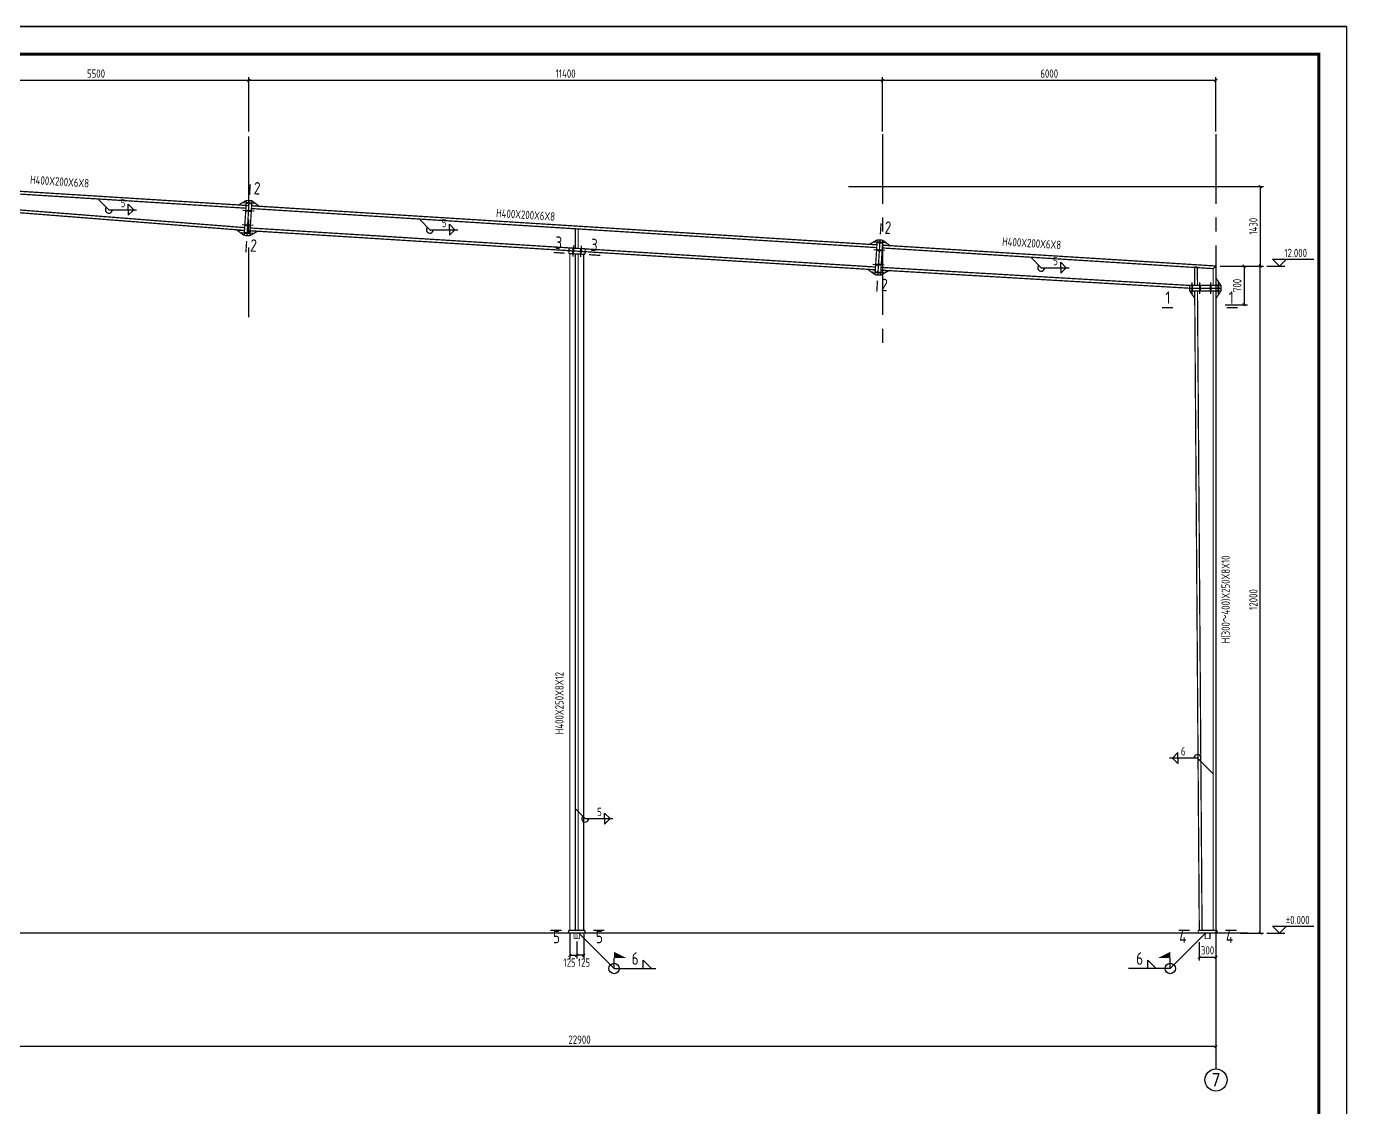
# Model space of a CAD drawing. Header units: millimetres. Extents: x 866309 to 879639, y 39442 to 44891.
# Drawn here: x 879144.1 to 879619.2, y 39653.6 to 40042.6 of the extents above; entities that cross this region are included whole.
import ezdxf
from ezdxf.enums import TextEntityAlignment as Align

# ---------------------------------------------------------------- set-up
doc = ezdxf.new("R2010")
doc.units = ezdxf.units.MM
doc.header["$LTSCALE"] = 1000
doc.header["$MEASUREMENT"] = 0
for name, pattern in [('CENTER', [2, 1.25, -0.25, 0.25, -0.25]), ('DASH', [0.35, 0.25, -0.1]), ('DOTE', [2.42, 2, -0.2, 0.02, -0.2]), ('线型4', [5, 1.5, -1, 1.5, -1])]:
    doc.linetypes.add(name, pattern=pattern)
for name, color, linetype in [('10', 7, 'Continuous'), ('114', 2, 'Continuous'), ('116', 1, 'Continuous'), ('14', 2, 'Continuous'), ('1530', 253, 'Continuous'), ('1534', 7, 'Continuous'), ('AXIS', 3, 'Continuous'), ('AXIS_TEXT', 7, 'Continuous'), ('DIM', 7, 'Continuous'), ('DOTE', 1, 'DOTE'), ('M_Prof', 2, 'Continuous'), ('柱子', 8, 'Continuous'), ('标准截面(白色)', 7, 'Continuous'), ('焊缝标注', 3, 'Continuous')]:
    doc.layers.add(name, color=color, linetype=linetype)
doc.layers.add('门窗', color=3, linetype='线型4', lineweight=18)
doc.styles.add('_TCH_AXIS', font='COMPLEX', dxfattribs={"bigfont": 'GBCBIG'})
doc.styles.add('COMPLEX', font='COMPLEX')
doc.styles.add('GBHZ', font='gbenor.shx', dxfattribs={"width": 0.9, "bigfont": 'gbcbig.shx'})
doc.dimstyles.new('Y50', dxfattribs={"dimscale": 0, "dimtxt": 3, "dimasz": 0.01, "dimexe": 1.2, "dimexo": 1, "dimgap": 1, "dimtad": 1, "dimdec": 0, "dimlfac": 50, "dimzin": 0, "dimdsep": 46, "dimtxsty": 'GBHZ', "dimblk1": 'DX', "dimblk2": 'DX', "dimsah": 1, "dimcen": 0.09, "dimdle": 1, "dimadec": 0, "dimazin": 0, "dimtfac": 1, "dimtdec": 0, "dimtix": 1, "dimtmove": 2, "dimatfit": 3, "dimldrblk": 'DX', "dimfxl": 0, "dimtolj": 1, "dimtzin": 0, "dimarcsym": 0})

# ---------------------------------------------------------------- blocks, each defined once
blk = doc.blocks.new('DX')
at = {"color": 0, "linetype": 'ByBlock', "const_width": 40}
blk.add_lwpolyline([(-54, -51), (46, 49)], dxfattribs=at)
blk = doc.blocks.new('*D2197')
at = {"color": 0, "lineweight": -2, "transparency": 16777216}
for p, q in [((879566.14, 39713.16), (879566.14, 39706.5)), ((879572.14, 39713.16), (879572.14, 39706.5)), ((879566.13, 39707.7), (879566.12, 39707.7)), ((879566.14, 39707.7), (879572.14, 39707.7)), ((879572.15, 39707.7), (879572.16, 39707.7))]:
    blk.add_line(p, q, dxfattribs=at)
at = {"layer": 'Defpoints', "color": 0, "transparency": 16777216}
for p in [(879566.14, 39714.16), (879572.14, 39714.16), (879572.14, 39707.7)]:
    blk.add_point(p, dxfattribs=at)
at = {"color": 0, "lineweight": -2, "transparency": 16777216, "xscale": 0.01, "yscale": 0.01, "zscale": 0.01}
blk.add_blockref('DX', (879566.14, 39707.7), dxfattribs=at)
at = {"color": 0, "lineweight": -2, "transparency": 16777216, "xscale": 0.01, "yscale": 0.01, "zscale": 0.01, "rotation": 180}
blk.add_blockref('DX', (879572.14, 39707.7), dxfattribs=at)
at = {"color": 0, "transparency": 16777216, "insert": (879569.14, 39710.2), "char_height": 3, "attachment_point": 5, "style": 'GBHZ'}
blk.add_mtext('\\A1;300', dxfattribs=at)
blk = doc.blocks.new('*D2185')
at = {"layer": 'Defpoints', "color": 0, "transparency": 16777216}
for p in [(879576.24, 39956.42), (879588.11, 39956.42), (879579.95, 39716.42)]:
    blk.add_point(p, dxfattribs=at)
at = {"layer": 'dim', "color": 0, "lineweight": -2, "transparency": 16777216}
for p, q in [((879577.24, 39956.42), (879589.31, 39956.42)), ((879588.11, 39716.43), (879588.11, 39956.41)), ((879580.95, 39716.42), (879589.31, 39716.42))]:
    blk.add_line(p, q, dxfattribs=at)
at = {"layer": 'dim', "color": 0, "lineweight": -2, "transparency": 16777216, "xscale": 0.01, "yscale": 0.01, "zscale": 0.01}
for p, rotation in [((879588.11, 39956.42), 90), ((879588.11, 39716.42), 270)]:
    blk.add_blockref('DX', p, dxfattribs=dict(at, rotation=rotation))
at = {"layer": 'dim', "color": 0, "transparency": 16777216, "insert": (879585.61, 39836.42), "char_height": 3, "attachment_point": 5, "rotation": 90, "style": 'GBHZ'}
blk.add_mtext('\\A1;12000', dxfattribs=at)
blk = doc.blocks.new('*D2186')
at = {"layer": 'Defpoints', "color": 0, "transparency": 16777216}
for p in [(879438.86, 39985.02), (879576.24, 39956.42), (879588.11, 39956.42)]:
    blk.add_point(p, dxfattribs=at)
at = {"layer": 'dim', "color": 0, "lineweight": -2, "transparency": 16777216}
for p, q in [((879439.86, 39985.02), (879589.31, 39985.02)), ((879588.11, 39985.01), (879588.11, 39956.43)), ((879577.24, 39956.42), (879589.31, 39956.42))]:
    blk.add_line(p, q, dxfattribs=at)
at = {"layer": 'dim', "color": 0, "lineweight": -2, "transparency": 16777216, "xscale": 0.01, "yscale": 0.01, "zscale": 0.01}
for p, rotation in [((879588.11, 39985.02), 90), ((879588.11, 39956.42), 270)]:
    blk.add_blockref('DX', p, dxfattribs=dict(at, rotation=rotation))
at = {"layer": 'dim', "color": 0, "transparency": 16777216, "insert": (879585.61, 39970.72), "char_height": 3, "attachment_point": 5, "rotation": 90, "style": 'GBHZ'}
blk.add_mtext('\\A1;1430', dxfattribs=at)
blk = doc.blocks.new('*D2190')
at = {"layer": 'Defpoints', "color": 0, "transparency": 16777216}
for p in [(879452.14, 40023.15), (879452.14, 40003.83), (879572.14, 40003.83)]:
    blk.add_point(p, dxfattribs=at)
at = {"layer": 'dim', "color": 0, "lineweight": -2, "transparency": 16777216}
for p, q in [((879452.14, 40004.83), (879452.14, 40024.35)), ((879572.14, 40004.83), (879572.14, 40024.35)), ((879572.13, 40023.15), (879452.15, 40023.15))]:
    blk.add_line(p, q, dxfattribs=at)
at = {"layer": 'dim', "color": 0, "lineweight": -2, "transparency": 16777216, "xscale": 0.01, "yscale": 0.01, "zscale": 0.01, "rotation": 180}
blk.add_blockref('DX', (879452.14, 40023.15), dxfattribs=at)
at = {"layer": 'dim', "color": 0, "lineweight": -2, "transparency": 16777216, "xscale": 0.01, "yscale": 0.01, "zscale": 0.01}
blk.add_blockref('DX', (879572.14, 40023.15), dxfattribs=at)
at = {"layer": 'dim', "color": 0, "transparency": 16777216, "insert": (879512.14, 40025.65), "char_height": 3, "attachment_point": 5, "style": 'GBHZ'}
blk.add_mtext('\\A1;6000', dxfattribs=at)
blk = doc.blocks.new('*D2191')
at = {"layer": 'Defpoints', "color": 0, "transparency": 16777216}
for p in [(879224.14, 40023.15), (879224.14, 40003.83), (879452.14, 40003.83)]:
    blk.add_point(p, dxfattribs=at)
at = {"layer": 'dim', "color": 0, "lineweight": -2, "transparency": 16777216}
for p, q in [((879224.14, 40004.83), (879224.14, 40024.35)), ((879452.14, 40004.83), (879452.14, 40024.35)), ((879452.13, 40023.15), (879224.15, 40023.15))]:
    blk.add_line(p, q, dxfattribs=at)
at = {"layer": 'dim', "color": 0, "lineweight": -2, "transparency": 16777216, "xscale": 0.01, "yscale": 0.01, "zscale": 0.01, "rotation": 180}
blk.add_blockref('DX', (879224.14, 40023.15), dxfattribs=at)
at = {"layer": 'dim', "color": 0, "lineweight": -2, "transparency": 16777216, "xscale": 0.01, "yscale": 0.01, "zscale": 0.01}
blk.add_blockref('DX', (879452.14, 40023.15), dxfattribs=at)
at = {"layer": 'dim', "color": 0, "transparency": 16777216, "insert": (879338.14, 40025.65), "char_height": 3, "attachment_point": 5, "style": 'GBHZ'}
blk.add_mtext('\\A1;11400', dxfattribs=at)
blk = doc.blocks.new('*D2192')
at = {"layer": 'Defpoints', "color": 0, "transparency": 16777216}
for p in [(879114.14, 40023.15), (879114.14, 40003.83), (879224.14, 40003.83)]:
    blk.add_point(p, dxfattribs=at)
at = {"layer": 'dim', "color": 0, "lineweight": -2, "transparency": 16777216}
for p, q in [((879114.14, 40004.83), (879114.14, 40024.35)), ((879224.14, 40004.83), (879224.14, 40024.35)), ((879224.13, 40023.15), (879114.15, 40023.15))]:
    blk.add_line(p, q, dxfattribs=at)
at = {"layer": 'dim', "color": 0, "lineweight": -2, "transparency": 16777216, "xscale": 0.01, "yscale": 0.01, "zscale": 0.01, "rotation": 180}
blk.add_blockref('DX', (879114.14, 40023.15), dxfattribs=at)
at = {"layer": 'dim', "color": 0, "lineweight": -2, "transparency": 16777216, "xscale": 0.01, "yscale": 0.01, "zscale": 0.01}
blk.add_blockref('DX', (879224.14, 40023.15), dxfattribs=at)
at = {"layer": 'dim', "color": 0, "transparency": 16777216, "insert": (879169.14, 40025.65), "char_height": 3, "attachment_point": 5, "style": 'GBHZ'}
blk.add_mtext('\\A1;5500', dxfattribs=at)
blk = doc.blocks.new('*D2194')
at = {"layer": 'Defpoints', "color": 0, "transparency": 16777216}
for p in [(879572.62, 39956.42), (879574.46, 39942.43), (879582.27, 39942.43)]:
    blk.add_point(p, dxfattribs=at)
at = {"layer": 'dim', "color": 0, "lineweight": -2, "transparency": 16777216}
for p, q in [((879573.62, 39956.42), (879583.47, 39956.42)), ((879582.27, 39956.41), (879582.27, 39942.44)), ((879575.46, 39942.43), (879583.47, 39942.43))]:
    blk.add_line(p, q, dxfattribs=at)
at = {"layer": 'dim', "color": 0, "lineweight": -2, "transparency": 16777216, "xscale": 0.01, "yscale": 0.01, "zscale": 0.01}
for p, rotation in [((879582.27, 39956.42), 90), ((879582.27, 39942.43), 270)]:
    blk.add_blockref('DX', p, dxfattribs=dict(at, rotation=rotation))
at = {"layer": 'dim', "color": 0, "transparency": 16777216, "insert": (879579.77, 39949.43), "char_height": 3, "attachment_point": 5, "rotation": 90, "style": 'GBHZ'}
blk.add_mtext('\\A1;700', dxfattribs=at)
blk = doc.blocks.new('*D2195')
at = {"layer": 'Defpoints', "color": 0, "transparency": 16777216}
for p in [(879114.14, 39699.56), (879572.14, 39699.56), (879114.14, 39675.56)]:
    blk.add_point(p, dxfattribs=at)
at = {"layer": 'dim', "color": 0, "lineweight": -2, "transparency": 16777216}
for p, q in [((879114.14, 39698.56), (879114.14, 39674.36)), ((879572.14, 39698.56), (879572.14, 39674.36)), ((879572.13, 39675.56), (879114.15, 39675.56))]:
    blk.add_line(p, q, dxfattribs=at)
at = {"layer": 'dim', "color": 0, "lineweight": -2, "transparency": 16777216, "xscale": 0.01, "yscale": 0.01, "zscale": 0.01, "rotation": 180}
blk.add_blockref('DX', (879114.14, 39675.56), dxfattribs=at)
at = {"layer": 'dim', "color": 0, "lineweight": -2, "transparency": 16777216, "xscale": 0.01, "yscale": 0.01, "zscale": 0.01}
blk.add_blockref('DX', (879572.14, 39675.56), dxfattribs=at)
at = {"layer": 'dim', "color": 0, "transparency": 16777216, "insert": (879343.14, 39678.06), "char_height": 3, "attachment_point": 5, "style": 'GBHZ'}
blk.add_mtext('\\A1;22900', dxfattribs=at)
blk = doc.blocks.new('_AXISO')
blk.add_circle((0, 0), 0.5)
at = {"layer": 'AXIS_TEXT', "style": 'COMPLEX', "width": 1.041667}
blk.add_attdef('A', text='', height=0.56, dxfattribs=at).set_placement((-0.25, -0.28), (0.25, -0.28), align=Align.FIT)
blk = doc.blocks.new('*D2874')
at = {"layer": 'Defpoints', "color": 0, "transparency": 16777216}
for p in [(879339.64, 39717.42), (879342.14, 39714.42), (879342.14, 39708.42)]:
    blk.add_point(p, dxfattribs=at)
at = {"layer": 'dim', "color": 0, "lineweight": -2, "transparency": 16777216}
for p, q in [((879339.64, 39716.42), (879339.64, 39707.22)), ((879342.14, 39713.42), (879342.14, 39707.22)), ((879339.65, 39708.42), (879342.13, 39708.42))]:
    blk.add_line(p, q, dxfattribs=at)
at = {"layer": 'dim', "color": 0, "lineweight": -2, "transparency": 16777216, "xscale": 0.01, "yscale": 0.01, "zscale": 0.01, "rotation": 180}
blk.add_blockref('DX', (879339.64, 39708.42), dxfattribs=at)
at = {"layer": 'dim', "color": 0, "lineweight": -2, "transparency": 16777216, "xscale": 0.01, "yscale": 0.01, "zscale": 0.01}
blk.add_blockref('DX', (879342.14, 39708.42), dxfattribs=at)
at = {"layer": 'dim', "color": 0, "transparency": 16777216, "insert": (879339.55, 39705.8), "char_height": 3, "attachment_point": 5, "style": 'GBHZ'}
blk.add_mtext('\\A1;125', dxfattribs=at)
blk = doc.blocks.new('*D2875')
at = {"layer": 'Defpoints', "color": 0, "transparency": 16777216}
for p in [(879344.64, 39717.42), (879342.14, 39714.42), (879342.14, 39708.42)]:
    blk.add_point(p, dxfattribs=at)
at = {"layer": 'dim', "color": 0, "lineweight": -2, "transparency": 16777216}
for p, q in [((879344.64, 39716.42), (879344.64, 39707.22)), ((879342.14, 39713.42), (879342.14, 39707.22)), ((879344.63, 39708.42), (879342.15, 39708.42))]:
    blk.add_line(p, q, dxfattribs=at)
at = {"layer": 'dim', "color": 0, "lineweight": -2, "transparency": 16777216, "xscale": 0.01, "yscale": 0.01, "zscale": 0.01, "rotation": 180}
blk.add_blockref('DX', (879342.14, 39708.42), dxfattribs=at)
at = {"layer": 'dim', "color": 0, "lineweight": -2, "transparency": 16777216, "xscale": 0.01, "yscale": 0.01, "zscale": 0.01}
blk.add_blockref('DX', (879344.64, 39708.42), dxfattribs=at)
at = {"layer": 'dim', "color": 0, "transparency": 16777216, "insert": (879344.73, 39705.8), "char_height": 3, "attachment_point": 5, "style": 'GBHZ'}
blk.add_mtext('\\A1;125', dxfattribs=at)

msp = doc.modelspace()

# ---------------------------------------------------------------- linework, layer by layer
at = {"color": 0}
for p, q in [((879619.153, 40042.627), (878567.903, 40042.627)), ((878567.903, 40042.627), (879619.153, 40042.627)), ((879619.153, 40042.627), (879619.153, 39448.627))]:
    msp.add_line(p, q, dxfattribs=at)
at = {"color": 0, "const_width": 1}
msp.add_lwpolyline([(879609.153, 39458.627), (878592.903, 39458.627), (878592.903, 40032.627), (879609.153, 40032.627)], close=True, dxfattribs=at)
at = {"layer": '10', "const_width": 0.45}
for points in [[(879224.629, 39985.938), (879224.379, 39981.945)], [(879451.631, 39971.762), (879451.381, 39967.77)], [(879223.094, 39961.365), (879223.344, 39965.358)], [(879333.786, 39961.286), (879337.779, 39961.037)], [(879350.574, 39960.238), (879346.581, 39960.487)], [(879450.096, 39947.19), (879450.345, 39951.182)], [(879552.691, 39941.431), (879556.691, 39941.431)], [(879579.979, 39941.431), (879575.979, 39941.431)], [(879332.683, 39717.422), (879336.683, 39717.422)], [(879352.103, 39717.422), (879348.103, 39717.422)], [(879558.743, 39717.422), (879562.743, 39717.422)], [(879579.543, 39717.422), (879575.543, 39717.422)]]:
    msp.add_lwpolyline(points, dxfattribs=at)
at = {"layer": '114'}
for p, q in [((879226.02, 39976.132), (879222.028, 39976.381)), ((879226.195, 39978.926), (879222.203, 39979.176)), ((879225.522, 39968.147), (879221.529, 39968.397)), ((879225.696, 39970.942), (879221.704, 39971.191)), ((879340.967, 39963.844), (879340.718, 39959.852)), ((879343.767, 39963.669), (879343.517, 39959.677)), ((879453.022, 39961.956), (879449.03, 39962.206)), ((879453.197, 39964.751), (879449.204, 39965)), ((879452.698, 39956.768), (879448.706, 39957.017)), ((879452.524, 39953.972), (879448.531, 39954.221)), ((879563.591, 39946.431), (879563.591, 39950.431)), ((879566.392, 39946.431), (879566.392, 39950.431)), ((879570.243, 39946.431), (879570.243, 39950.431)), ((879573.043, 39946.431), (879573.043, 39950.431))]:
    msp.add_line(p, q, dxfattribs=at)
at = {"layer": '114', "color": 1, "const_width": 0.7}
for points in [[(879225.022, 39976.194), (879223.026, 39976.319)], [(879225.197, 39978.989), (879223.201, 39979.113)], [(879224.698, 39971.004), (879222.702, 39971.129)], [(879224.524, 39968.21), (879222.527, 39968.334)], [(879340.905, 39962.846), (879340.78, 39960.85)], [(879343.704, 39962.671), (879343.58, 39960.675)], [(879452.024, 39962.019), (879450.028, 39962.143)], [(879452.199, 39964.813), (879450.203, 39964.938)], [(879451.7, 39956.83), (879449.704, 39956.954)], [(879451.526, 39954.034), (879449.529, 39954.159)], [(879563.591, 39947.431), (879563.591, 39949.431)], [(879566.392, 39947.431), (879566.392, 39949.431)], [(879570.243, 39947.431), (879570.243, 39949.431)], [(879573.043, 39947.431), (879573.043, 39949.431)]]:
    msp.add_lwpolyline(points, dxfattribs=at)
at = {"layer": '116', "const_width": 0.2}
for points in [[(879341.143, 39716.422), (879341.143, 39714.422)], [(879341.885, 39716.422), (879341.885, 39714.422)], [(879342.4, 39716.422), (879342.4, 39714.422)], [(879343.143, 39716.422), (879343.143, 39714.422)], [(879568.143, 39716.422), (879568.143, 39714.422)], [(879568.443, 39716.422), (879568.443, 39714.422)], [(879569.843, 39716.422), (879569.843, 39714.422)], [(879570.143, 39716.422), (879570.143, 39714.422)], [(879341.143, 39714.422), (879343.143, 39714.422)], [(879570.143, 39714.422), (879568.143, 39714.422)]]:
    msp.add_lwpolyline(points, dxfattribs=at)
at = {"layer": '14', "const_width": 0.45}
for points in [[(879223.257, 39980.011), (879220.45, 39978.383)], [(879220.45, 39978.383), (879222.745, 39978.24)], [(879223.257, 39980.012), (879222.47, 39967.416)], [(879222.745, 39978.24), (879223.169, 39978.614)], [(879223.169, 39978.614), (879223.257, 39980.011)], [(879224.255, 39979.949), (879223.257, 39980.012)], [(879224.255, 39979.949), (879223.468, 39967.354)], [(879223.468, 39967.354), (879224.255, 39979.949)], [(879225.253, 39979.887), (879224.255, 39979.949)], [(879224.466, 39967.291), (879225.253, 39979.887)], [(879225.253, 39979.887), (879225.166, 39978.49)], [(879225.166, 39978.49), (879225.54, 39978.065)], [(879227.835, 39977.922), (879225.253, 39979.887)], [(879225.54, 39978.065), (879227.835, 39977.922)], [(879219.884, 39969.289), (879222.471, 39967.436)], [(879222.184, 39969.241), (879219.884, 39969.289)], [(879222.559, 39968.833), (879222.184, 39969.241)], [(879222.47, 39967.416), (879223.468, 39967.354)], [(879222.471, 39967.436), (879222.559, 39968.833)], [(879223.468, 39967.354), (879224.466, 39967.291)], [(879224.467, 39967.311), (879227.274, 39968.94)], [(879224.555, 39968.709), (879224.467, 39967.311)], [(879224.979, 39969.083), (879224.555, 39968.709)], [(879227.274, 39968.94), (879224.979, 39969.083)], [(879341.643, 39969.813), (879341.643, 39962.822)], [(879342.643, 39962.722), (879342.643, 39969.751)], [(879339.337, 39961.911), (879339.275, 39960.913)], [(879339.399, 39962.909), (879339.337, 39961.911)], [(879339.337, 39961.911), (879345.148, 39961.61)], [(879345.148, 39961.61), (879339.337, 39961.911)], [(879345.21, 39962.608), (879339.399, 39962.909)], [(879341.604, 39962.802), (879342.607, 39962.74)], [(879345.085, 39960.612), (879345.148, 39961.61)], [(879345.148, 39961.61), (879345.21, 39962.608)], [(879450.259, 39965.836), (879447.452, 39964.208)], [(879447.452, 39964.208), (879449.747, 39964.065)], [(879450.259, 39965.836), (879449.472, 39953.241)], [(879449.747, 39964.065), (879450.171, 39964.439)], [(879450.171, 39964.439), (879450.259, 39965.836)], [(879451.257, 39965.774), (879450.259, 39965.836)], [(879451.257, 39965.774), (879450.47, 39953.178)], [(879450.47, 39953.178), (879451.257, 39965.774)], [(879452.255, 39965.712), (879451.257, 39965.774)], [(879451.468, 39953.116), (879452.255, 39965.712)], [(879452.255, 39965.712), (879452.168, 39964.314)], [(879452.168, 39964.314), (879452.542, 39963.89)], [(879454.837, 39963.747), (879452.255, 39965.712)], [(879452.542, 39963.89), (879454.837, 39963.747)], [(879339.275, 39960.913), (879345.085, 39960.612)], [(879446.891, 39955.226), (879449.473, 39953.261)], [(879449.186, 39955.082), (879446.891, 39955.226)], [(879449.561, 39954.658), (879449.186, 39955.082)], [(879449.472, 39953.241), (879450.47, 39953.178)], [(879449.473, 39953.261), (879449.561, 39954.658)], [(879450.47, 39953.178), (879451.468, 39953.116)], [(879451.469, 39953.136), (879454.267, 39954.65)], [(879451.557, 39954.533), (879451.469, 39953.136)], [(879451.979, 39954.891), (879451.557, 39954.533)], [(879454.267, 39954.65), (879451.979, 39954.891)], [(879565.478, 39956.04), (879564.482, 39956.103)], [(879564.482, 39956.103), (879564.491, 39949.431)], [(879565.492, 39949.431), (879565.478, 39956.04)], [(879572.143, 39956.422), (879571.143, 39955.482)], [(879571.143, 39955.482), (879571.143, 39949.431)], [(879572.143, 39949.431), (879572.143, 39956.422)], [(879573.943, 39949.431), (879572.143, 39952.131)], [(879572.143, 39952.131), (879572.143, 39949.831)], [(879573.979, 39949.431), (879562.691, 39949.431)], [(879562.691, 39949.431), (879562.691, 39948.431)], [(879573.979, 39948.431), (879562.691, 39948.431)], [(879562.691, 39948.431), (879562.691, 39947.431)], [(879562.691, 39948.431), (879573.979, 39948.431)], [(879562.691, 39947.431), (879573.979, 39947.431)], [(879562.691, 39947.431), (879564.559, 39944.732)], [(879564.091, 39947.431), (879562.691, 39947.431)], [(879564.501, 39947.031), (879564.091, 39947.431)], [(879564.491, 39949.431), (879565.492, 39949.431)], [(879571.143, 39949.431), (879572.143, 39949.431)], [(879572.143, 39949.831), (879572.543, 39949.431)], [(879572.143, 39944.731), (879573.943, 39947.431)], [(879572.543, 39947.431), (879572.143, 39947.031)], [(879572.543, 39949.431), (879573.943, 39949.431)], [(879573.943, 39947.431), (879572.543, 39947.431)], [(879573.979, 39948.431), (879573.979, 39949.431)], [(879573.979, 39947.431), (879573.979, 39948.431)], [(879564.559, 39944.732), (879564.501, 39947.031)], [(879572.143, 39947.031), (879572.143, 39944.731)], [(879339.183, 39716.422), (879339.183, 39717.422)], [(879339.183, 39717.422), (879345.103, 39717.422)], [(879345.103, 39716.422), (879339.183, 39716.422)], [(879345.103, 39717.422), (879345.103, 39716.422)], [(879572.543, 39717.422), (879565.743, 39717.422)], [(879565.743, 39717.422), (879565.743, 39716.422)], [(879565.743, 39716.422), (879572.543, 39716.422)], [(879572.543, 39716.422), (879572.543, 39717.422)]]:
    msp.add_lwpolyline(points, dxfattribs=at)
at = {"layer": '1530'}
for p, q in [((879590.511, 39956.422), (879596.983, 39956.422)), ((879590.511, 39716.422), (879596.983, 39716.422))]:
    msp.add_line(p, q, dxfattribs=at)
at = {"layer": '1534'}
for points in [[(879597.483, 39958.922), (879594.983, 39956.422), (879592.483, 39958.922), (879607.416, 39958.922)], [(879597.483, 39718.922), (879594.983, 39716.422), (879592.483, 39718.922), (879607.416, 39718.922)]]:
    msp.add_lwpolyline(points, dxfattribs=at)
at = {"layer": 'AXIS', "color": 0}
msp.add_line((879572.143, 39699.563), (879572.143, 39667.563), dxfattribs=at)
at = {"layer": 'DOTE', "linetype": 'CENTER', "ltscale": 0.02}
for p, q in [((879224.143, 39938.043), (879224.143, 40003.833)), ((879452.143, 40003.833), (879452.143, 39926.488)), ((879572.143, 40003.833), (879572.143, 39699.563))]:
    msp.add_line(p, q, dxfattribs=at)
at = {"layer": 'M_Prof'}
msp.add_line((879583.58, 39716.422), (878620.924, 39716.422), dxfattribs=at)
at = {"layer": '柱子', "const_width": 0.45}
for points in [[(879224.143, 39978.153), (879111.143, 39985.209)], [(879223.082, 39977.217), (879112.143, 39984.145)], [(879222.646, 39970.231), (879120.934, 39978.213)], [(879222.584, 39969.232), (879120.934, 39977.213)], [(879450.084, 39963.042), (879225.078, 39977.092)], [(879450.146, 39964.04), (879225.141, 39978.09)], [(879449.586, 39955.057), (879224.58, 39969.108)], [(879449.648, 39956.055), (879224.642, 39970.106)], [(879571.143, 39955.482), (879452.08, 39962.917)], [(879572.143, 39956.422), (879452.143, 39963.915)], [(879339.643, 39717.422), (879339.643, 39960.962)], [(879341.679, 39960.794), (879339.674, 39960.888)], [(879344.686, 39960.637), (879342.682, 39960.731)], [(879344.643, 39717.422), (879344.643, 39960.562)], [(879562.691, 39948.426), (879451.582, 39954.933)], [(879562.691, 39949.431), (879451.644, 39955.932)], [(879566.143, 39717.422), (879564.491, 39947.431)], [(879565.492, 39947.431), (879564.491, 39947.431)], [(879567.143, 39717.422), (879565.492, 39947.431)], [(879571.143, 39717.422), (879571.143, 39947.431)], [(879572.143, 39947.431), (879571.143, 39947.431)], [(879572.143, 39717.422), (879572.143, 39947.431)]]:
    msp.add_lwpolyline(points, dxfattribs=at)
at = {"layer": '焊缝标注'}
for p, q in [((879170.213, 39980.228), (879173.738, 39976.682)), ((879173.738, 39976.682), (879183.738, 39976.682)), ((879180.738, 39978.682), (879182.738, 39976.682)), ((879180.738, 39976.682), (879180.738, 39978.682)), ((879180.738, 39974.682), (879182.738, 39976.682)), ((879180.738, 39976.682), (879180.738, 39974.682)), ((879285.762, 39973.031), (879289.288, 39969.486)), ((879296.288, 39971.486), (879298.288, 39969.486)), ((879296.288, 39969.486), (879296.288, 39971.486)), ((879289.288, 39969.486), (879299.288, 39969.486)), ((879296.288, 39967.486), (879298.288, 39969.486)), ((879296.288, 39969.486), (879296.288, 39967.486)), ((879505.742, 39959.363), (879509.267, 39955.817)), ((879516.267, 39957.817), (879518.267, 39955.817)), ((879516.267, 39955.817), (879516.267, 39957.817)), ((879509.267, 39955.817), (879519.267, 39955.817)), ((879516.267, 39953.817), (879518.267, 39955.817)), ((879516.267, 39955.817), (879516.267, 39953.817)), ((879558.483, 39781.384), (879556.483, 39779.384)), ((879558.483, 39779.384), (879558.483, 39781.384)), ((879565.483, 39779.384), (879555.483, 39779.384)), ((879558.483, 39777.384), (879556.483, 39779.384)), ((879558.483, 39779.384), (879558.483, 39777.384)), ((879571.143, 39773.729), (879565.483, 39779.384)), ((879341.643, 39761.15), (879345.168, 39757.605)), ((879345.168, 39757.605), (879355.168, 39757.605)), ((879352.168, 39759.605), (879354.168, 39757.605)), ((879352.168, 39757.605), (879352.168, 39759.605)), ((879352.168, 39755.605), (879354.168, 39757.605)), ((879352.168, 39757.605), (879352.168, 39755.605)), ((879342.893, 39716.422), (879355.585, 39703.658)), ((879568.393, 39716.422), (879555.7, 39703.658)), ((879355.585, 39703.658), (879355.585, 39707.408)), ((879366.085, 39706.658), (879369.085, 39703.658)), ((879366.085, 39703.658), (879366.085, 39706.658)), ((879547.637, 39706.658), (879550.637, 39703.658)), ((879547.637, 39703.658), (879547.637, 39706.658)), ((879555.7, 39703.658), (879555.7, 39707.408)), ((879355.585, 39703.658), (879370.585, 39703.658)), ((879555.7, 39703.658), (879540.7, 39703.658))]:
    msp.add_line(p, q, dxfattribs=at)
for centre in [(879355.585, 39703.658), (879555.7, 39703.658)]:
    msp.add_circle(centre, 1.875, dxfattribs=at)
for centre, start, end in [((879173.738, 39976.682), 134.84025, 0), ((879289.288, 39969.486), 134.84025, 0), ((879509.267, 39955.817), 134.84025, 0), ((879565.483, 39779.384), 315.02281, 180), ((879345.168, 39757.605), 134.84031, 0)]:
    msp.add_arc(centre, 1.25, start, end, dxfattribs=at)
for points in [[(879170.213, 39980.228), (879170.812, 39979.413), (879171.024, 39979.624)], [(879285.762, 39973.031), (879286.361, 39972.216), (879286.573, 39972.428)], [(879505.742, 39959.363), (879506.34, 39958.548), (879506.553, 39958.759)], [(879571.143, 39773.729), (879570.329, 39774.33), (879570.541, 39774.542)], [(879341.643, 39761.15), (879342.241, 39760.336), (879342.454, 39760.547)], [(879355.585, 39707.408), (879360.085, 39707.408), (879355.585, 39709.658)], [(879555.7, 39707.408), (879551.2, 39707.408), (879555.7, 39709.658)]]:
    msp.add_solid(points, dxfattribs=at)
at = {"layer": '门窗', "linetype": 'DASH', "ltscale": 0.01, "const_width": 0.45}
for points in [[(879341.643, 39717.422), (879341.643, 39960.812)], [(879342.643, 39717.422), (879342.643, 39960.712)]]:
    msp.add_lwpolyline(points, dxfattribs=at)

# ---------------------------------------------------------------- block references
at = {"layer": 'AXIS', "color": 0}
ref = msp.add_blockref('_AXISO', (879572.143, 39663.563), dxfattribs=dict(at, xscale=8, yscale=8, zscale=8))
ref.add_attrib('A', '7', dxfattribs={"layer": 'AXIS_TEXT', "color": 0, "height": 4.659, "style": '_TCH_AXIS'}).set_placement((879570.589, 39661.233), (879573.696, 39661.233), align=Align.FIT)

# ---------------------------------------------------------------- texts
at = {"layer": '10', "style": 'GBHZ', "width": 0.9}
for s, rotation, p in [('2', 356.42661, (879225.81, 39982.212)), ('2', 356.42667, (879452.812, 39968.036)), ('3', 356.42637, (879334.281, 39962.613)), ('2', 356.42661, (879224.524, 39961.632)), ('3', 356.42642, (879347.076, 39961.814)), ('2', 356.42655, (879451.526, 39947.457))]:
    msp.add_text(s, height=4.5, rotation=rotation, dxfattribs=at).set_placement(p)
for s, p in [('1', (879553.971, 39942.786)), ('1', (879576.756, 39942.786)), ('5', (879333.603, 39712.777)), ('5', (879349.023, 39712.777)), ('4', (879558.943, 39712.777)), ('4', (879575.743, 39712.777))]:
    msp.add_text(s, height=4.5, dxfattribs=at).set_placement(p)
at = {"layer": '1534', "style": 'GBHZ', "width": 0.9}
for s, p in [('12.000', (879596.778, 39959.622)), ('%%P0.000', (879597.296, 39719.622))]:
    msp.add_text(s, height=3, dxfattribs=at).set_placement(p)
at = {"layer": '标准截面(白色)', "style": 'GBHZ', "width": 0.9}
for s, rotation, p in [('H400X200X6X8', 356.33354, (879145.362, 39985.997)), ('H400X200X6X8', 356.42497, (879313.053, 39974.003)), ('H400X200X6X8', 356.42497, (879495.146, 39963.78)), ('H(300～400)X250X8X10', 90, (879577.133, 39820.683)), ('H400X250X8X12', 90, (879337.395, 39787.963))]:
    msp.add_text(s, height=3, rotation=rotation, dxfattribs=at).set_placement(p)
at = {"layer": '焊缝标注', "style": 'GBHZ', "width": 0.9}
for s, height, p in [('5', 3, (879178.038, 39977.582)), ('5', 3, (879293.588, 39970.386)), ('5', 3, (879513.567, 39956.717)), ('6', 3, (879559.528, 39780.284)), ('5', 3, (879349.468, 39758.505)), ('6', 4.5, (879361.885, 39705.008)), ('6', 4.5, (879543.437, 39705.008))]:
    msp.add_text(s, height=height, dxfattribs=at).set_placement(p)

# ---------------------------------------------------------------- dimensions: what is measured, and where the dimension line sits
dim = msp.add_linear_dim(base=(879572.143, 39707.701), p1=(879566.143, 39714.159), p2=(879572.143, 39714.159), angle=180, dimstyle='Y50', override={"dimscale": 1})
dim.commit()
dim.dimension.update_dxf_attribs({"geometry": '*D2197', "text_midpoint": (879569.143, 39710.201)})
at = {"layer": 'dim'}
for base, p1, p2, angle, picture, middle in [((879114.143, 40023.145), (879224.143, 40003.833), (879114.143, 40003.833), 180, '*D2192', (879169.143, 40025.645)), ((879224.143, 40023.145), (879452.143, 40003.833), (879224.143, 40003.833), 180, '*D2191', (879338.143, 40025.645)), ((879452.143, 40023.145), (879572.143, 40003.833), (879452.143, 40003.833), 180, '*D2190', (879512.143, 40025.645)), ((879588.111, 39956.422), (879438.855, 39985.022), (879576.238, 39956.422), 90, '*D2186', (879585.611, 39970.722)), ((879582.267, 39942.431), (879572.625, 39956.422), (879574.461, 39942.431), 90, '*D2194', (879579.767, 39949.426)), ((879588.111, 39956.422), (879579.951, 39716.422), (879576.238, 39956.422), 270, '*D2185', (879585.611, 39836.422)), ((879114.143, 39675.563), (879572.143, 39699.563), (879114.143, 39699.563), 180, '*D2195', (879343.143, 39678.063))]:
    dim = msp.add_linear_dim(base=base, p1=p1, p2=p2, angle=angle, dimstyle='Y50', override={"dimscale": 1}, dxfattribs=at)
    dim.commit()
    dim.dimension.update_dxf_attribs({"geometry": picture, "text_midpoint": middle})
dim = msp.add_linear_dim(base=(879342.143, 39708.421), p1=(879339.643, 39717.422), p2=(879342.143, 39714.422), dimstyle='Y50', override={"dimscale": 1}, dxfattribs=at)
dim.commit()
dim.dimension.update_dxf_attribs({"geometry": '*D2874', "text_midpoint": (879339.554, 39705.797), "dimtype": 160})
dim = msp.add_linear_dim(base=(879342.143, 39708.421), p1=(879344.643, 39717.422), p2=(879342.143, 39714.422), angle=180, dimstyle='Y50', override={"dimscale": 1}, dxfattribs=at)
dim.commit()
dim.dimension.update_dxf_attribs({"geometry": '*D2875', "text_midpoint": (879344.731, 39705.797), "dimtype": 160})

doc.saveas('drawing.dxf')
